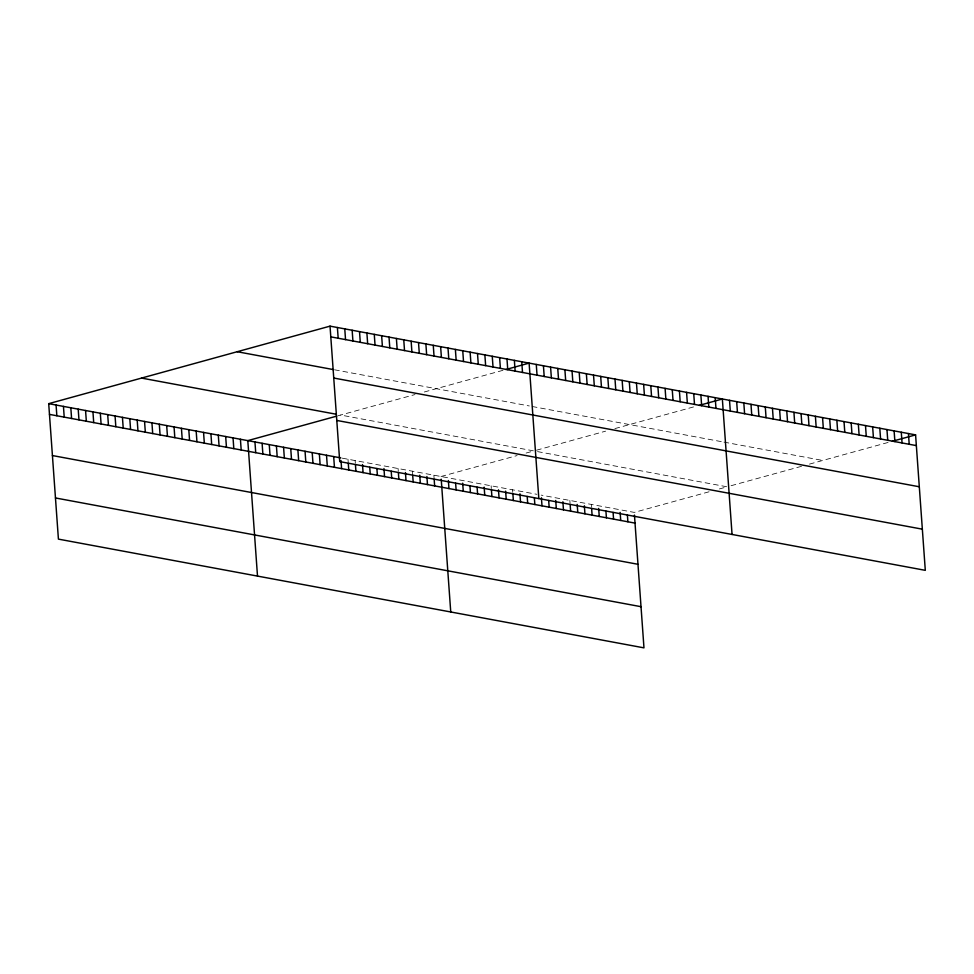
<?xml version="1.0" encoding="UTF-8"?>
<svg xmlns="http://www.w3.org/2000/svg" width="974" height="974" viewBox="0 0 974 974"><rect width="100%" height="100%" fill="white"/><g stroke="black" fill="none" stroke-linecap="round" stroke-linejoin="round"><path stroke-width="0.73" stroke-dasharray="4.87 3.65" d="M338.051 415.752L415.021 394.543M424.323 391.986L503.327 370.217M441.027 476.505L517.109 455.552M526.13 453.056L533.862 450.925L340.632 415.046M536.528 450.195L605.609 431.165M614.898 428.597L693.987 406.815M709.048 491.785L634.269 512.397L541.227 495.121M719.36 488.948L727.103 486.817L536.723 451.461M731.084 485.709L801.492 466.315M809.467 464.111L889.798 441.977M334.52 369.791L529.32 405.963M532.181 406.499L722.562 441.855M723.986 442.111L822.75 460.459M342.264 458.17L536.93 494.317M591.328 504.422L591.51 507.101M569.851 500.429L570.046 503.108M512.592 489.8L512.787 492.479M491.127 485.807L491.322 488.498M433.868 475.178L434.063 477.857M412.404 471.197L412.599 473.875M398.086 468.531L398.281 471.221M355.145 460.556L355.34 463.247M347.986 459.229L348.181 461.919"/><path stroke-width="1.46" d="M634.451 515.076L643.972 647.856L58.416 539.121L48.7 403.662L330.028 326.144L915.584 434.879L925.3 570.338L339.731 461.603L330.028 326.144M336.761 416.117L247.798 440.625L257.501 576.097M505.908 369.511L529.113 363.107L538.829 498.578M699.149 405.391L722.355 398.999L732.058 534.458M892.379 441.271L915.584 434.879M330.795 336.87L916.364 445.605M237.193 351.724L333.047 369.523M333.741 378.034L919.31 486.769M141.534 378.082L336.2 414.23M336.785 420.439L922.354 529.174M48.7 403.662L340.827 457.902M49.467 414.388L635.036 523.111M52.426 455.552L637.982 564.287M55.457 497.958L641.026 606.692M908.438 433.552L909.205 444.278M901.279 432.225L902.046 442.939M894.12 430.885L894.887 441.612M886.961 429.558L887.728 440.285M879.802 428.231L880.569 438.957M872.643 426.904L873.422 437.63M865.496 425.577L866.263 436.303M858.337 424.25L859.105 434.964M851.179 422.911L851.946 433.637M844.02 421.584L844.787 432.31M836.861 420.257L837.628 430.983M829.702 418.93L830.481 429.656M822.555 417.603L823.322 428.329M815.396 416.275L816.163 427.002M808.237 414.936L809.004 425.662M801.078 413.609L801.846 424.335M793.92 412.282L794.687 423.008M786.761 410.955L787.54 421.681M779.614 409.628L780.381 420.354M772.455 408.301L773.222 419.027M765.296 406.974L766.063 417.688M758.137 405.634L758.904 416.361M750.978 404.307L751.745 415.034M743.819 402.98L744.599 413.707M736.673 401.653L737.44 412.379M729.514 400.326L730.281 411.052M715.196 397.66L715.963 408.386M708.037 396.333L708.804 407.059M700.878 395.006L701.645 405.732M693.731 393.679L694.499 404.405M686.573 392.352L687.34 403.078M679.414 391.024L680.181 401.751M672.255 389.697L673.022 400.411M665.096 388.358L665.863 399.084M657.937 387.031L658.704 397.757M650.778 385.704L651.557 396.43M643.631 384.377L644.398 395.103M636.472 383.05L637.24 393.776M629.314 381.723L630.081 392.449M622.155 380.384L622.922 391.11M627.402 515.088L627.877 521.784M614.996 379.056L615.763 389.783M620.146 512.409L620.718 520.457M607.837 377.729L608.616 388.456M613.084 512.421L613.559 519.13M600.69 376.402L601.457 387.128M605.925 511.094L606.412 517.803M593.531 375.075L594.298 385.801M598.669 508.428L599.254 516.476M586.372 373.748L587.139 384.474M591.608 508.44L592.095 515.149M579.213 372.421L579.98 383.135M584.363 505.774L584.936 513.809M572.055 371.082L572.822 381.808M577.205 504.447L577.777 512.482M564.896 369.755L565.675 380.481M570.143 504.447L570.618 511.155M557.749 368.428L558.516 379.154M562.887 501.78L563.459 509.828M550.59 367.101L551.357 377.827M555.728 500.453L556.312 508.501M543.431 365.774L544.198 376.5M548.666 500.466L549.153 507.174M536.272 364.446L537.039 375.16M541.422 497.799L541.994 505.835M534.361 497.811L534.836 504.508M521.747 361.744L522.514 372.47M527.202 496.484L527.677 503.181M514.369 360.368L515.136 371.094M519.946 493.806L520.518 501.853M506.991 359.004L507.758 369.73M512.884 493.818L513.371 500.526M499.625 357.641L500.392 368.355M505.628 491.152L506.212 499.199M492.247 356.265L493.014 366.991M498.481 489.825L499.053 497.86M484.869 354.901L485.649 365.627M491.42 489.837L491.894 496.533M477.503 353.525L478.271 364.252M484.163 487.158L484.735 495.206M470.125 352.162L470.892 362.888M477.102 487.17L477.577 493.879M462.747 350.786L463.527 361.512M469.943 485.843L470.43 492.552M455.382 349.423L456.149 360.149M462.687 483.177L463.271 491.225M448.003 348.047L448.771 358.773M455.625 483.189L456.112 489.898M440.625 346.683L441.405 357.409M448.381 480.523L448.953 488.558M433.26 345.307L434.027 356.034M441.222 479.196L450.743 611.976M425.882 343.944L426.649 354.67M434.161 479.208L434.635 485.904M418.516 342.568L419.283 353.294M426.904 476.529L427.489 484.577M411.138 341.204L411.905 351.931M419.745 475.202L420.33 483.25M403.76 339.841L404.527 350.555M412.684 475.215L413.171 481.923M396.394 338.465L397.161 349.191M405.44 472.548L406.012 480.584M389.016 337.101L389.783 347.828M398.378 472.56L398.853 479.257M381.638 335.726L382.405 346.452M391.219 471.233L391.694 477.93M374.272 334.362L375.039 345.088M383.963 468.555L384.547 476.603M376.901 468.567L377.388 475.275M366.894 332.986L367.661 343.712M369.743 467.24L370.23 473.948M359.516 331.623L360.283 342.349M362.498 464.574L363.071 472.621M352.15 330.247L352.917 340.973M355.437 464.586L355.912 471.282M344.772 328.883L345.539 339.609M348.278 463.259L348.753 469.955M337.394 327.507L338.173 338.234M341.022 460.58L341.606 468.628M333.68 456.575L334.447 467.301M326.521 455.248L327.288 465.974M319.362 453.921L320.129 464.647M312.204 452.593L312.971 463.307M305.045 451.254L305.812 461.98M297.886 449.927L298.665 460.653M290.739 448.6L291.506 459.326M283.58 447.273L284.347 457.999M276.421 445.946L277.188 456.672M269.262 444.619L270.029 455.345M262.103 443.28L262.87 454.006M254.945 441.952L255.724 452.679M240.42 439.262L241.187 449.988M233.042 437.886L233.809 448.612M225.676 436.522L226.443 447.249M218.298 435.147L219.065 445.873M210.92 433.783L211.687 444.509M203.554 432.407L204.321 443.133M196.176 431.044L196.943 441.77M188.798 429.668L189.565 440.394M181.432 428.304L182.199 439.031M174.054 426.929L174.821 437.655M166.676 425.565L167.455 436.291M159.31 424.201L160.077 434.915M151.932 422.826L152.699 433.552M144.554 421.462L145.333 432.188M137.188 420.086L137.955 430.812M129.81 418.723L130.577 429.449M122.432 417.347L123.211 428.073M115.066 415.983L115.833 426.709M107.688 414.607L108.455 425.334M100.322 413.244L101.089 423.97M92.944 411.868L93.711 422.594M85.566 410.504L86.333 421.231M78.2 409.129L78.967 419.855M70.822 407.765L71.589 418.491M63.444 406.401L64.211 417.116M56.078 405.026L56.845 415.752"/></g></svg>
